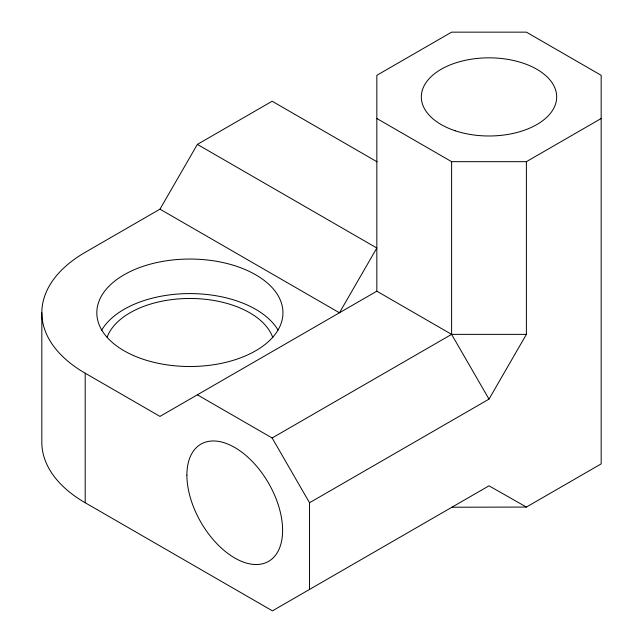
<?xml version="1.0" encoding="UTF-8"?>
<svg xmlns="http://www.w3.org/2000/svg" width="643" height="643" viewBox="0 0 643 643"><rect width="100%" height="100%" fill="white"/><g stroke="black" fill="none" stroke-linecap="round" stroke-linejoin="round"><path stroke-width="0.96" d="M85.197 373.221L159.97 416.399L376.83 291.191L376.83 75.319L451.611 32.15L526.392 32.15L601.173 75.319L601.173 463.884L526.392 507.062L489.001 485.819L272.439 610.85L85.197 502.746L85.197 373.221A148.059 85.479 0 0 1 85.197 252.337L159.97 209.16L197.361 144.402L272.142 101.232L377.16 161.859M309.532 589.438L309.532 502.746L489.001 399.126L526.392 334.368L526.392 161.666L601.173 118.497M197.361 394.81L272.142 437.979L451.611 334.368L526.392 334.368M451.908 507.231L526.392 507.062M376.83 118.497L451.611 161.666L526.392 161.666M197.361 144.402L376.83 248.021L339.44 312.779L159.97 209.16M376.83 291.191L451.611 334.368L489.001 399.126M272.142 437.979L309.532 502.746M451.611 161.666L451.611 334.368M41.827 312.779L41.827 442.304A148.059 85.479 0 0 0 85.197 502.746M101.578 330.365A93.066 53.731 0 0 1 189.693 293.586A93.066 53.731 0 0 1 278.065 330.148M107.172 337.045A84.603 48.844 0 0 1 190.416 298.473A84.603 48.844 0 0 1 272.817 337.647M186.896 475.113A67.684 39.078 60 0 0 258.679 564.417A67.684 39.078 60 0 0 258.679 468.699A67.684 39.078 60 0 0 186.896 475.113M455.164 130.754A67.684 39.078 0 0 0 556.685 96.908A67.684 39.078 0 0 0 455.164 63.07A67.684 39.078 0 0 0 455.164 130.754M133.382 355.475A93.066 53.731 0 0 0 282.181 319.684A93.066 53.731 0 0 0 154.095 263.18A93.066 53.731 0 0 0 133.382 355.475"/></g></svg>
